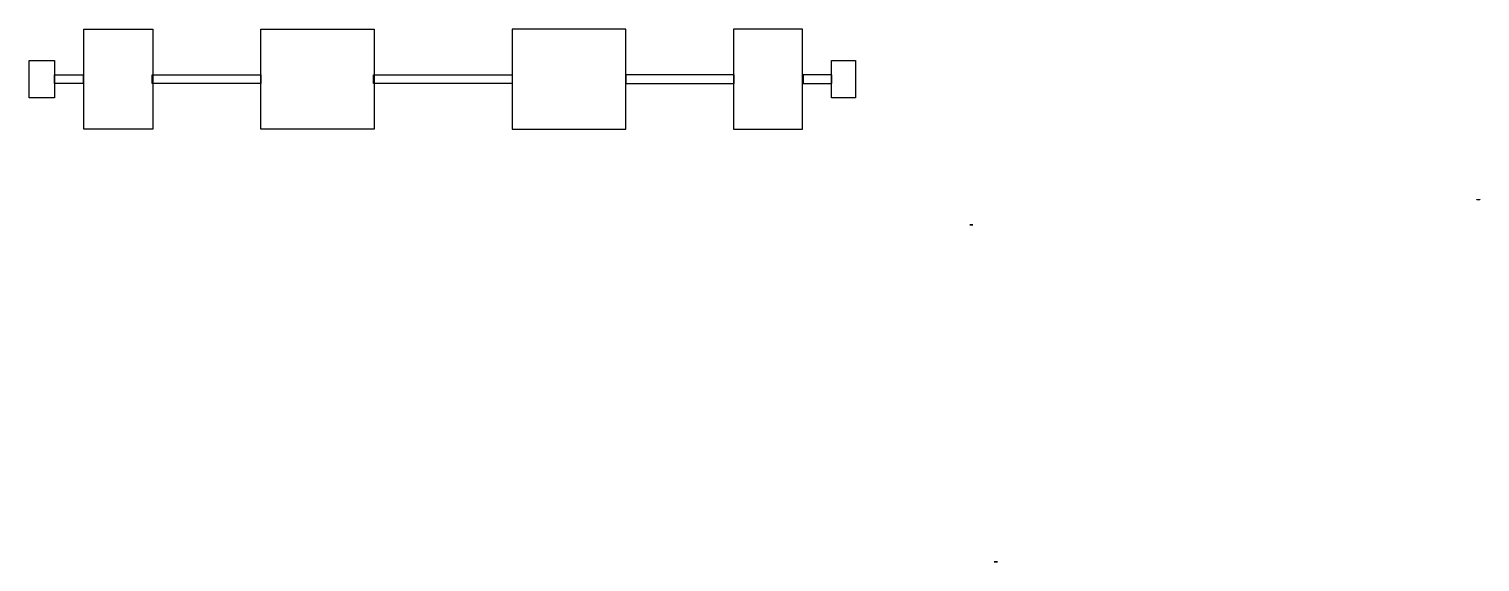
# Model space of a CAD drawing. Extents: x 0 to 120, y 10 to 54.
import ezdxf

# ---------------------------------------------------------------- set-up
doc = ezdxf.new("R2010")
doc.units = 0
doc.layers.add('Metal1', color=7, linetype='CONTINUOUS')

msp = doc.modelspace()

# ---------------------------------------------------------------- linework, layer by layer
at = {"layer": 'Metal1'}
for points in [[(4.55, 54.15), (10.25, 54.15), (10.25, 45.85), (4.55, 45.85)], [(19.2, 54.15), (28.6, 54.15), (28.6, 45.85), (19.2, 45.85)], [(49.45, 54.15), (40.05, 54.15), (40.05, 45.85), (49.45, 45.85)], [(64.1, 54.15), (58.4, 54.15), (58.4, 45.85), (64.1, 45.85)], [(0, 51.55), (2.1, 51.55), (2.1, 48.45), (0, 48.45)], [(66.5, 51.55), (68.5, 51.55), (68.5, 48.45), (66.5, 48.45)], [(2.1, 50.35), (4.5, 50.35), (4.5, 49.65), (2.1, 49.65)], [(10.2, 50.35), (19.2, 50.35), (19.2, 49.65), (10.2, 49.65)], [(28.55, 50.35), (40.05, 50.35), (40.05, 49.65), (28.55, 49.65)], [(58.45, 50.35), (49.45, 50.35), (49.45, 49.65), (58.45, 49.65)], [(66.55, 50.35), (64.15, 50.35), (64.15, 49.65), (66.55, 49.65)], [(120, 40.01778), (120.254, 40.01778), (120.254, 40), (120, 40)], [(77.973, 37.94278), (78.227, 37.94278), (78.227, 37.925), (77.973, 37.925)], [(80, 10.01778), (80.254, 10.01778), (80.254, 10), (80, 10)]]:
    msp.add_lwpolyline(points, close=True, dxfattribs=at)

doc.saveas('drawing.dxf')
